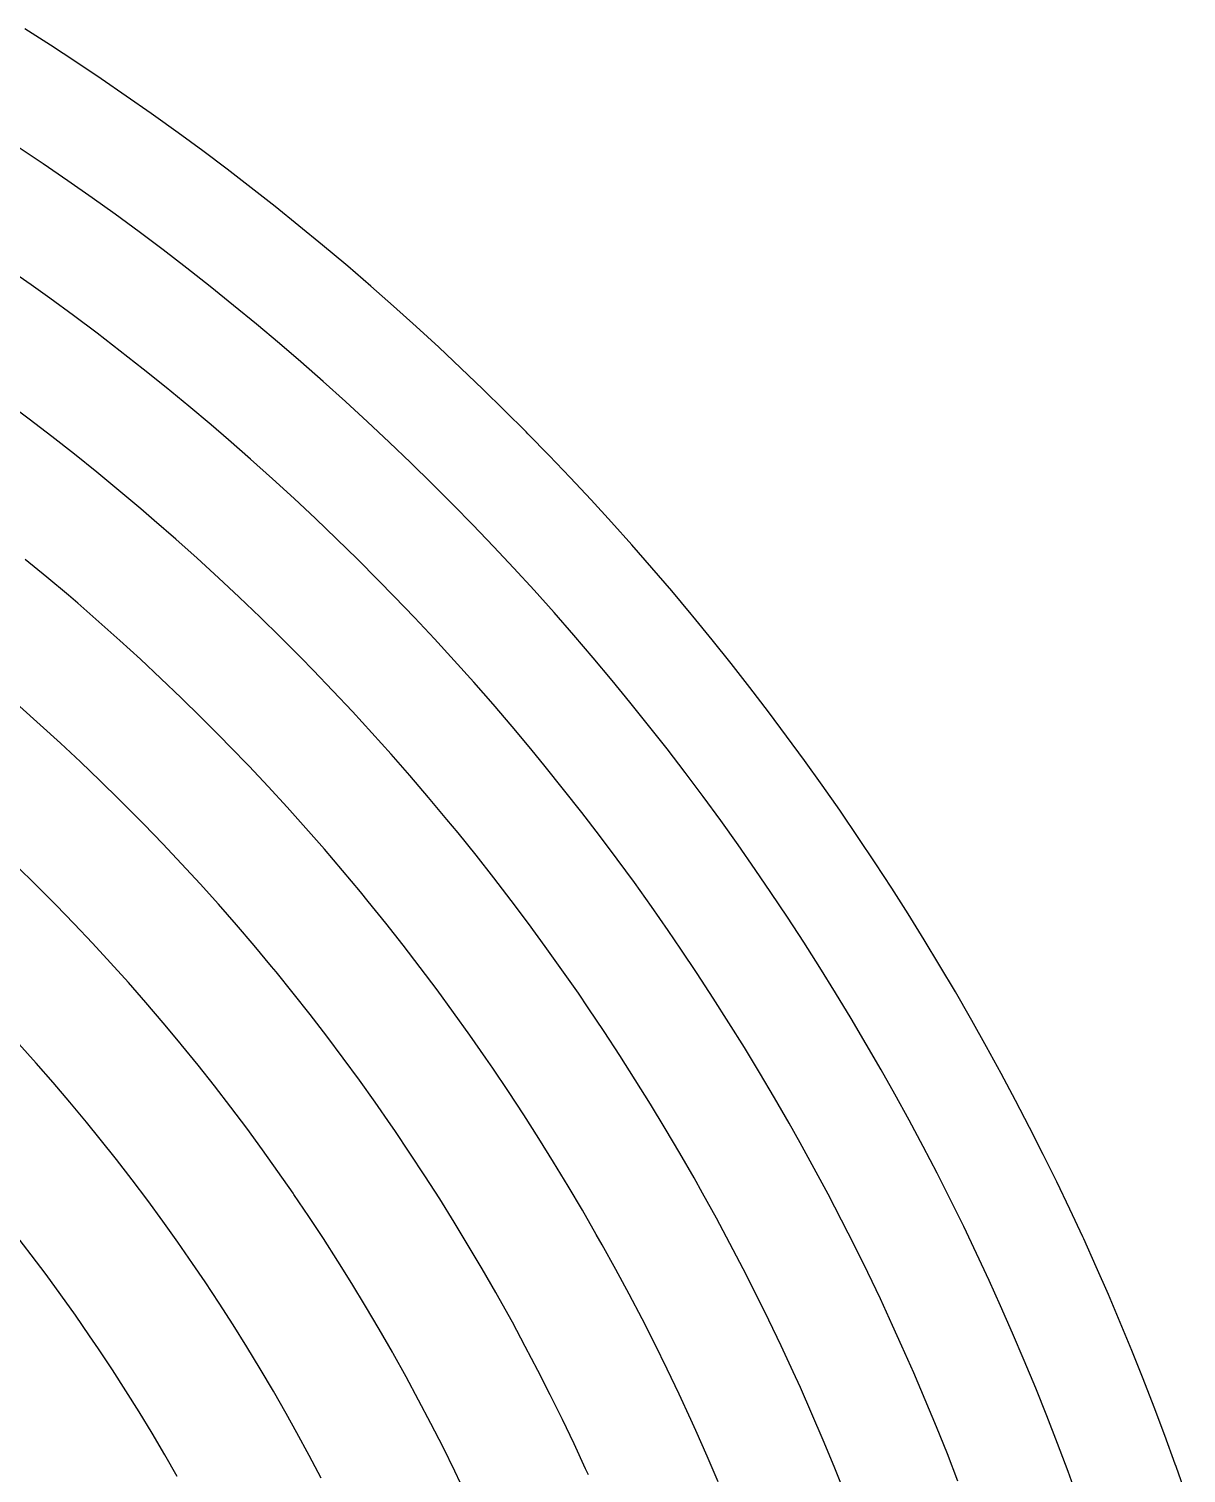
# Model space of a CAD drawing. Header units: inches. Extents: x -134 to 137, y -136 to 138.
# Drawn here: x 72.9 to 129.3, y 46.4 to 116.8 of the extents above; entities that cross this region are included whole.
import ezdxf

# ---------------------------------------------------------------- set-up
doc = ezdxf.new("R2010")
doc.units = ezdxf.units.IN
doc.header["$MEASUREMENT"] = 0
doc.linetypes.add('Continuous2', pattern=[0])
doc.layers.add('single spiral', color=1, linetype='Continuous')

msp = doc.modelspace()

# ---------------------------------------------------------------- linework, layer by layer
at = {"layer": 'single spiral', "color": 7, "linetype": 'Continuous2', "lineweight": -3, "true_color": 0xffffff}
for p, q in [((73.962, 115.97), (72.711, 116.769)), ((75.204, 115.159), (73.962, 115.97)), ((76.437, 114.334), (75.204, 115.159)), ((77.66, 113.496), (76.437, 114.334)), ((78.875, 112.645), (77.66, 113.496)), ((78.983, 112.568), (78.875, 112.645)), ((80.188, 111.702), (78.983, 112.568)), ((81.383, 110.824), (80.188, 111.702)), ((73.605, 110.195), (72.395, 111.004)), ((82.568, 109.933), (81.383, 110.824)), ((74.806, 109.372), (73.605, 110.195)), ((83.744, 109.029), (82.568, 109.933)), ((75.998, 108.536), (74.806, 109.372)), ((84.911, 108.112), (83.744, 109.029)), ((77.111, 107.738), (75.998, 108.536)), ((78.285, 106.877), (77.111, 107.738)), ((86.067, 107.183), (84.911, 108.112)), ((87.212, 106.242), (86.067, 107.183)), ((79.449, 106.003), (78.285, 106.877)), ((88.348, 105.289), (87.212, 106.242)), ((80.604, 105.116), (79.449, 106.003)), ((73.031, 104.299), (71.863, 105.118)), ((81.749, 104.217), (80.604, 105.116)), ((88.446, 105.205), (88.348, 105.289)), ((89.571, 104.238), (88.446, 105.205)), ((73.94, 103.647), (73.031, 104.299)), ((82.884, 103.305), (81.749, 104.217)), ((90.684, 103.259), (89.571, 104.238)), ((75.092, 102.804), (73.94, 103.647)), ((76.234, 101.948), (75.092, 102.804)), ((84.008, 102.381), (82.884, 103.305)), ((91.788, 102.268), (90.684, 103.259)), ((85.122, 101.445), (84.008, 102.381)), ((92.88, 101.265), (91.788, 102.268)), ((77.367, 101.079), (76.234, 101.948)), ((86.159, 100.555), (85.122, 101.445)), ((78.489, 100.198), (77.367, 101.079)), ((93.962, 100.25), (92.88, 101.265)), ((79.602, 99.304), (78.489, 100.198)), ((87.253, 99.595), (86.159, 100.555)), ((95.032, 99.224), (93.962, 100.25)), ((80.704, 98.398), (79.602, 99.304)), ((88.336, 98.623), (87.253, 99.595)), ((96.091, 98.187), (95.032, 99.224)), ((72.923, 97.767), (71.804, 98.604)), ((89.409, 97.639), (88.336, 98.623)), ((81.796, 97.48), (80.704, 98.398)), ((97.139, 97.139), (96.091, 98.187)), ((74.032, 96.918), (72.923, 97.767)), ((82.642, 96.754), (81.796, 97.48)), ((90.471, 96.644), (89.409, 97.639)), ((97.228, 97.049), (97.139, 97.139)), ((75.131, 96.055), (74.032, 96.918)), ((83.716, 95.814), (82.642, 96.754)), ((91.522, 95.637), (90.471, 96.644)), ((98.263, 95.988), (97.228, 97.049)), ((76.22, 95.181), (75.131, 96.055)), ((84.779, 94.862), (83.716, 95.814)), ((99.287, 94.916), (98.263, 95.988)), ((77.299, 94.294), (76.22, 95.181)), ((92.561, 94.619), (91.522, 95.637)), ((78.367, 93.395), (77.299, 94.294)), ((85.831, 93.898), (84.779, 94.862)), ((93.589, 93.589), (92.561, 94.619)), ((100.3, 93.833), (99.287, 94.916)), ((86.872, 92.923), (85.831, 93.898)), ((94.542, 92.615), (93.589, 93.589)), ((101.3, 92.739), (100.3, 93.833)), ((79.021, 92.834), (78.367, 93.395)), ((87.902, 91.936), (86.872, 92.923)), ((80.073, 91.915), (79.021, 92.834)), ((95.548, 91.564), (94.542, 92.615)), ((102.289, 91.634), (101.3, 92.739)), ((81.114, 90.984), (80.073, 91.915)), ((88.921, 90.938), (87.902, 91.936)), ((96.542, 90.501), (95.548, 91.564)), ((103.266, 90.519), (102.289, 91.634)), ((73.794, 90.067), (72.74, 90.934)), ((82.145, 90.041), (81.114, 90.984)), ((89.928, 89.928), (88.921, 90.938)), ((74.838, 89.188), (73.794, 90.067)), ((83.164, 89.087), (82.145, 90.041)), ((97.525, 89.428), (96.542, 90.501)), ((104.23, 89.394), (103.266, 90.519)), ((90.706, 89.133), (89.928, 89.928)), ((98.496, 88.344), (97.525, 89.428)), ((105.182, 88.258), (104.23, 89.394)), ((75.297, 88.794), (74.838, 89.188)), ((76.326, 87.898), (75.297, 88.794)), ((84.173, 88.121), (83.164, 89.087)), ((91.693, 88.104), (90.706, 89.133)), ((85.17, 87.144), (84.173, 88.121)), ((92.668, 87.063), (91.693, 88.104)), ((99.455, 87.25), (98.496, 88.344)), ((105.261, 88.163), (105.182, 88.258)), ((106.2, 87.016), (105.261, 88.163)), ((77.344, 86.989), (76.326, 87.898)), ((100.401, 86.145), (99.455, 87.25)), ((78.352, 86.068), (77.344, 86.989)), ((86.155, 86.155), (85.17, 87.144)), ((93.632, 86.012), (92.668, 87.063)), ((107.126, 85.859), (106.2, 87.016)), ((79.349, 85.136), (78.352, 86.068)), ((86.756, 85.542), (86.155, 86.155)), ((94.584, 84.949), (93.632, 86.012)), ((101.335, 85.03), (100.401, 86.145)), ((108.04, 84.693), (107.126, 85.859)), ((80.334, 84.192), (79.349, 85.136)), ((87.723, 84.536), (86.756, 85.542)), ((88.679, 83.518), (87.723, 84.536)), ((95.524, 83.877), (94.584, 84.949)), ((102.197, 83.979), (101.335, 85.03)), ((108.942, 83.516), (108.04, 84.693)), ((73.469, 82.876), (72.475, 83.762)), ((81.308, 83.237), (80.334, 84.192)), ((96.452, 82.794), (95.524, 83.877)), ((103.107, 82.845), (102.197, 83.979)), ((82.271, 82.271), (81.308, 83.237)), ((89.623, 82.489), (88.679, 83.518)), ((109.83, 82.33), (108.942, 83.516)), ((74.452, 81.979), (73.469, 82.876)), ((90.555, 81.45), (89.623, 82.489)), ((97.367, 81.701), (96.452, 82.794)), ((104.005, 81.7), (103.107, 82.845)), ((110.706, 81.134), (109.83, 82.33)), ((75.425, 81.07), (74.452, 81.979)), ((82.692, 81.841), (82.271, 82.271)), ((83.638, 80.859), (82.692, 81.841)), ((98.07, 80.844), (97.367, 81.701)), ((104.89, 80.546), (104.005, 81.7)), ((76.386, 80.15), (75.425, 81.07)), ((91.475, 80.4), (90.555, 81.45)), ((111.568, 79.929), (110.706, 81.134)), ((84.573, 79.865), (83.638, 80.859)), ((92.383, 79.34), (91.475, 80.4)), ((98.964, 79.733), (98.07, 80.844)), ((105.763, 79.381), (104.89, 80.546)), ((77.336, 79.218), (76.386, 80.15)), ((85.496, 78.86), (84.573, 79.865)), ((99.845, 78.611), (98.964, 79.733)), ((112.417, 78.715), (111.568, 79.929)), ((78.275, 78.275), (77.336, 79.218)), ((86.408, 77.845), (85.496, 78.86)), ((93.278, 78.27), (92.383, 79.34)), ((106.622, 78.208), (105.763, 79.381)), ((78.515, 78.03), (78.275, 78.275)), ((93.82, 77.609), (93.278, 78.27)), ((100.713, 77.48), (99.845, 78.611)), ((107.469, 77.025), (106.622, 78.208)), ((112.486, 78.616), (112.417, 78.715)), ((113.321, 77.392), (112.486, 78.616)), ((79.44, 77.073), (78.515, 78.03)), ((87.307, 76.819), (86.408, 77.845)), ((94.696, 76.523), (93.82, 77.609)), ((101.569, 76.339), (100.713, 77.48)), ((114.143, 76.159), (113.321, 77.392)), ((80.352, 76.104), (79.44, 77.073)), ((88.194, 75.783), (87.307, 76.819)), ((108.302, 75.834), (107.469, 77.025)), ((73.254, 75.085), (72.329, 75.993)), ((81.254, 75.125), (80.352, 76.104)), ((95.559, 75.426), (94.696, 76.523)), ((102.411, 75.189), (101.569, 76.339)), ((114.951, 74.918), (114.143, 76.159)), ((89.068, 74.737), (88.194, 75.783)), ((96.41, 74.319), (95.559, 75.426)), ((109.067, 74.715), (108.302, 75.834)), ((74.167, 74.167), (73.254, 75.085)), ((82.143, 74.135), (81.254, 75.125)), ((89.448, 74.275), (89.068, 74.737)), ((103.241, 74.03), (102.411, 75.189)), ((109.874, 73.505), (109.067, 74.715)), ((115.747, 73.667), (114.951, 74.918)), ((74.226, 74.107), (74.167, 74.167)), ((75.127, 73.177), (74.226, 74.107)), ((83.02, 73.135), (82.143, 74.135)), ((90.305, 73.214), (89.448, 74.275)), ((97.248, 73.203), (96.41, 74.319)), ((104.057, 72.861), (103.241, 74.03)), ((76.017, 72.235), (75.127, 73.177)), ((91.149, 72.143), (90.305, 73.214)), ((98.072, 72.077), (97.248, 73.203)), ((110.669, 72.287), (109.874, 73.505)), ((116.528, 72.408), (115.747, 73.667)), ((83.885, 72.124), (83.02, 73.135)), ((104.681, 71.95), (104.057, 72.861)), ((76.895, 71.283), (76.017, 72.235)), ((84.738, 71.103), (83.885, 72.124)), ((91.981, 71.062), (91.149, 72.143)), ((98.884, 70.942), (98.072, 72.077)), ((105.474, 70.765), (104.681, 71.95)), ((111.45, 71.06), (110.669, 72.287)), ((117.296, 71.141), (116.528, 72.408)), ((77.761, 70.319), (76.895, 71.283)), ((84.953, 70.841), (84.738, 71.103)), ((92.8, 69.972), (91.981, 71.062)), ((112.217, 69.825), (111.45, 71.06)), ((118.05, 69.866), (117.296, 71.141)), ((85.79, 69.807), (84.953, 70.841)), ((99.683, 69.799), (98.884, 70.942)), ((106.253, 69.571), (105.474, 70.765)), ((78.615, 69.346), (77.761, 70.319)), ((86.615, 68.763), (85.79, 69.807)), ((93.606, 68.872), (92.8, 69.972)), ((100.163, 69.096), (99.683, 69.799)), ((112.971, 68.581), (112.217, 69.825)), ((118.79, 68.583), (118.05, 69.866)), ((79.456, 68.362), (78.615, 69.346)), ((100.941, 67.938), (100.163, 69.096)), ((107.019, 68.369), (106.253, 69.571)), ((80.286, 67.368), (79.456, 68.362)), ((87.427, 67.71), (86.615, 68.763)), ((94.399, 67.763), (93.606, 68.872)), ((107.772, 67.158), (107.019, 68.369)), ((113.711, 67.33), (112.971, 68.581)), ((118.848, 68.481), (118.79, 68.583)), ((119.573, 67.19), (118.848, 68.481)), ((88.227, 66.646), (87.427, 67.71)), ((95.179, 66.645), (94.399, 67.763)), ((101.705, 66.77), (100.941, 67.938)), ((73.262, 66.398), (72.42, 67.333)), ((80.337, 67.306), (80.286, 67.368)), ((81.153, 66.301), (80.337, 67.306)), ((108.511, 65.94), (107.772, 67.158)), ((114.437, 66.07), (113.711, 67.33)), ((120.284, 65.89), (119.573, 67.19)), ((74.091, 65.452), (73.262, 66.398)), ((81.957, 65.286), (81.153, 66.301)), ((89.013, 65.574), (88.227, 66.646)), ((95.515, 66.155), (95.179, 66.645)), ((96.276, 65.024), (95.515, 66.155)), ((102.455, 65.594), (101.705, 66.77)), ((74.908, 64.497), (74.091, 65.452)), ((89.786, 64.492), (89.013, 65.574)), ((103.192, 64.409), (102.455, 65.594)), ((109.236, 64.713), (108.511, 65.94)), ((115.1, 64.892), (114.437, 66.07)), ((120.981, 64.583), (120.284, 65.89)), ((82.748, 64.261), (81.957, 65.286)), ((97.024, 63.884), (96.276, 65.024)), ((109.947, 63.478), (109.236, 64.713)), ((115.799, 63.617), (115.1, 64.892)), ((75.713, 63.531), (74.908, 64.497)), ((83.527, 63.226), (82.748, 64.261)), ((90.546, 63.401), (89.786, 64.492)), ((103.916, 63.217), (103.192, 64.409)), ((121.664, 63.268), (120.981, 64.583)), ((76.394, 62.694), (75.713, 63.531)), ((90.736, 63.124), (90.546, 63.401)), ((97.758, 62.735), (97.024, 63.884)), ((110.487, 62.518), (109.947, 63.478)), ((116.484, 62.334), (115.799, 63.617)), ((77.176, 61.709), (76.394, 62.694)), ((84.292, 62.182), (83.527, 63.226)), ((91.48, 62.022), (90.736, 63.124)), ((98.479, 61.577), (97.758, 62.735)), ((104.625, 62.016), (103.916, 63.217)), ((122.333, 61.946), (121.664, 63.268)), ((85.045, 61.129), (84.292, 62.182)), ((92.21, 60.91), (91.48, 62.022)), ((105.321, 60.807), (104.625, 62.016)), ((111.174, 61.27), (110.487, 62.518)), ((117.155, 61.044), (116.484, 62.334)), ((122.987, 60.617), (122.333, 61.946)), ((77.945, 60.714), (77.176, 61.709)), ((99.186, 60.412), (98.479, 61.577)), ((111.846, 60.013), (111.174, 61.27)), ((78.701, 59.71), (77.945, 60.714)), ((85.784, 60.067), (85.045, 61.129)), ((92.927, 59.79), (92.21, 60.91)), ((105.737, 60.069), (105.321, 60.807)), ((117.812, 59.747), (117.155, 61.044)), ((123.627, 59.282), (122.987, 60.617)), ((85.827, 60.003), (85.784, 60.067)), ((86.553, 58.931), (85.827, 60.003)), ((93.631, 58.662), (92.927, 59.79)), ((99.879, 59.238), (99.186, 60.412)), ((106.41, 58.847), (105.737, 60.069)), ((112.505, 58.749), (111.846, 60.013)), ((79.445, 58.696), (78.701, 59.71)), ((100.558, 58.057), (99.879, 59.238)), ((118.454, 58.443), (117.812, 59.747)), ((124.252, 57.94), (123.627, 59.282)), ((80.175, 57.673), (79.445, 58.696)), ((87.265, 57.851), (86.553, 58.931)), ((94.32, 57.525), (93.631, 58.662)), ((107.069, 57.618), (106.41, 58.847)), ((113.149, 57.478), (112.505, 58.749)), ((119.082, 57.132), (118.454, 58.443)), ((73.017, 57.07), (72.271, 58.033)), ((87.964, 56.761), (87.265, 57.851)), ((100.848, 57.543), (100.558, 58.057)), ((124.3, 57.836), (124.252, 57.94)), ((124.91, 56.486), (124.3, 57.836)), ((73.75, 56.098), (73.017, 57.07)), ((80.892, 56.642), (80.175, 57.673)), ((94.996, 56.381), (94.32, 57.525)), ((101.507, 56.35), (100.848, 57.543)), ((107.714, 56.381), (107.069, 57.618)), ((113.779, 56.199), (113.149, 57.478)), ((119.695, 55.815), (119.082, 57.132)), ((81.495, 55.752), (80.892, 56.642)), ((88.649, 55.663), (87.964, 56.761)), ((95.658, 55.228), (94.996, 56.381)), ((102.152, 55.149), (101.507, 56.35)), ((108.345, 55.137), (107.714, 56.381)), ((125.505, 55.13), (124.91, 56.486)), ((74.471, 55.116), (73.75, 56.098)), ((82.188, 54.703), (81.495, 55.752)), ((89.32, 54.557), (88.649, 55.663)), ((114.394, 54.914), (113.779, 56.199)), ((120.251, 54.586), (119.695, 55.815)), ((75.178, 54.126), (74.471, 55.116)), ((95.821, 54.939), (95.658, 55.228)), ((96.466, 53.776), (95.821, 54.939)), ((102.783, 53.941), (102.152, 55.149)), ((108.962, 53.886), (108.345, 55.137)), ((114.994, 53.623), (114.394, 54.914)), ((126.085, 53.767), (125.505, 55.13)), ((82.867, 53.646), (82.188, 54.703)), ((89.978, 53.442), (89.32, 54.557)), ((120.836, 53.256), (120.251, 54.586)), ((75.872, 53.126), (75.178, 54.126)), ((83.533, 52.58), (82.867, 53.646)), ((97.096, 52.606), (96.466, 53.776)), ((103.4, 52.726), (102.783, 53.941)), ((109.564, 52.628), (108.962, 53.886)), ((115.447, 52.623), (114.994, 53.623)), ((126.651, 52.399), (126.085, 53.767)), ((76.308, 52.482), (75.872, 53.126)), ((90.621, 52.32), (89.978, 53.442)), ((121.407, 51.919), (120.836, 53.256)), ((76.98, 51.467), (76.308, 52.482)), ((84.185, 51.505), (83.533, 52.58)), ((90.657, 52.256), (90.621, 52.32)), ((91.286, 51.126), (90.657, 52.256)), ((97.713, 51.428), (97.096, 52.606)), ((104.003, 51.503), (103.4, 52.726)), ((110.151, 51.364), (109.564, 52.628)), ((116.022, 51.319), (115.447, 52.623)), ((127.202, 51.024), (126.651, 52.399)), ((77.639, 50.444), (76.98, 51.467)), ((84.824, 50.423), (84.185, 51.505)), ((98.315, 50.243), (97.713, 51.428)), ((104.591, 50.274), (104.003, 51.503)), ((110.499, 50.596), (110.151, 51.364)), ((121.963, 50.575), (121.407, 51.919)), ((91.901, 49.988), (91.286, 51.126)), ((116.583, 50.009), (116.022, 51.319)), ((127.737, 49.643), (127.202, 51.024)), ((78.285, 49.412), (77.639, 50.444)), ((85.448, 49.333), (84.824, 50.423)), ((92.502, 48.842), (91.901, 49.988)), ((98.902, 49.051), (98.315, 50.243)), ((105.164, 49.039), (104.591, 50.274)), ((111.063, 49.321), (110.499, 50.596)), ((117.128, 48.693), (116.583, 50.009)), ((122.504, 49.226), (121.963, 50.575)), ((78.916, 48.372), (78.285, 49.412)), ((85.969, 48.398), (85.448, 49.333)), ((111.613, 48.039), (111.063, 49.321)), ((128.258, 48.257), (127.737, 49.643)), ((93.089, 47.689), (92.502, 48.842)), ((99.476, 47.852), (98.902, 49.051)), ((105.407, 48.504), (105.164, 49.039)), ((117.659, 47.371), (117.128, 48.693)), ((123.03, 47.871), (122.504, 49.226)), ((79.534, 47.323), (78.916, 48.372)), ((86.567, 47.294), (85.969, 48.398)), ((100.034, 46.647), (99.476, 47.852)), ((105.959, 47.259), (105.407, 48.504)), ((112.147, 46.751), (111.613, 48.039)), ((123.541, 46.511), (123.03, 47.871)), ((128.764, 46.866), (128.258, 48.257)), ((80.138, 46.268), (79.534, 47.323)), ((87.152, 46.181), (86.567, 47.294)), ((93.661, 46.528), (93.089, 47.689)), ((106.497, 46.007), (105.959, 47.259)), ((118.175, 46.043), (117.659, 47.371)), ((94.218, 45.361), (93.661, 46.528)), ((100.17, 46.348), (100.034, 46.647)), ((112.667, 45.457), (112.147, 46.751)), ((124.037, 45.146), (123.541, 46.511)), ((128.801, 46.761), (128.764, 46.866)), ((129.291, 45.364), (128.801, 46.761))]:
    msp.add_line(p, q, dxfattribs=at)

doc.saveas('drawing.dxf')
